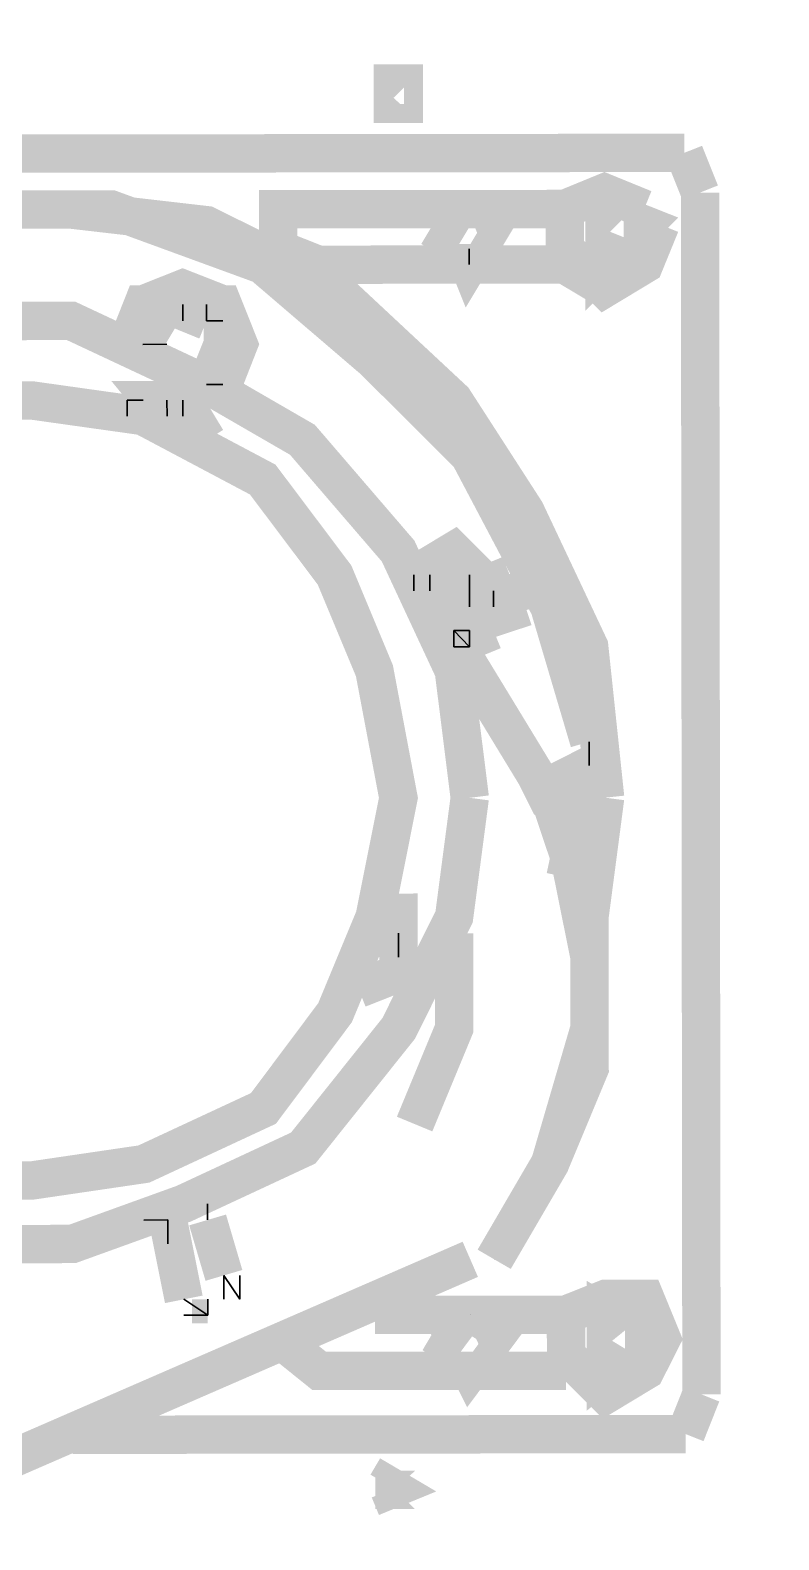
# Model space of a CAD drawing. Header units: feet. Extents: x -99009 to 3252343, y -11094690 to 9035152.
# Drawn here: x 2488464.3 to 2488593.7, y -1977620.9 to -1977359.9 of the extents above; entities that cross this region are included whole.
import ezdxf

# ---------------------------------------------------------------- set-up
doc = ezdxf.new("R2010")
doc.units = ezdxf.units.FT
doc.layers.add('1', color=1, linetype='Continuous')

# ---------------------------------------------------------------- blocks, each defined once
blk = doc.blocks.new('GRINDING MASTER')
at = {"linetype": 'ByBlock', "lineweight": -2, "transparency": 33554684}
for points in [[(1540477.09, -41166.5), (1540477.09, -41162.36), (1540479.82, -41162.36), (1540479.82, -41166.5), (1540477.09, -41166.5)], [(1540472.96, -41183.03), (1540472.96, -41178.9), (1540477.09, -41178.9), (1540477.09, -41183.03), (1540472.96, -41183.03)], [(1540515.62, -41211.89), (1540515.62, -41209.16), (1540519.76, -41209.16), (1540519.76, -41211.89), (1540515.62, -41211.89)], [(1540526.62, -41216.03), (1540526.62, -41211.89), (1540529.35, -41211.89), (1540529.35, -41216.03), (1540526.62, -41216.03)], [(1540522.49, -41222.89), (1540522.49, -41218.76), (1540522.49, -41218.76), (1540526.62, -41218.76), (1540526.62, -41222.89), (1540522.49, -41218.76), (1540522.49, -41218.76), (1540526.62, -41222.89), (1540522.49, -41222.89)], [(1540522.49, -41222.89), (1540522.49, -41218.76), (1540522.49, -41218.76), (1540526.62, -41218.76), (1540526.62, -41222.89), (1540522.49, -41218.76), (1540522.49, -41218.76), (1540526.62, -41222.89), (1540522.49, -41222.89)], [(1540522.49, -41222.89), (1540522.49, -41218.76), (1540522.49, -41218.76), (1540526.62, -41218.76), (1540526.62, -41222.89), (1540522.49, -41218.76), (1540522.49, -41218.76), (1540526.62, -41222.89), (1540522.49, -41222.89)], [(1540522.49, -41222.89), (1540522.49, -41218.76), (1540522.49, -41218.76), (1540526.62, -41218.76), (1540526.62, -41222.89), (1540522.49, -41218.76), (1540522.49, -41218.76), (1540526.62, -41222.89), (1540522.49, -41222.89)], [(1540522.49, -41222.89), (1540522.49, -41218.76), (1540522.49, -41218.76), (1540526.62, -41218.76), (1540526.62, -41222.89), (1540522.49, -41218.76), (1540522.49, -41218.76), (1540526.62, -41222.89), (1540522.49, -41222.89)], [(1540522.49, -41222.89), (1540522.49, -41218.76), (1540522.49, -41218.76), (1540526.62, -41218.76), (1540526.62, -41222.89), (1540522.49, -41218.76), (1540522.49, -41218.76), (1540526.62, -41222.89), (1540522.49, -41222.89)], [(1540522.49, -41222.89), (1540522.49, -41218.76), (1540526.62, -41222.89), (1540522.49, -41222.89)], [(1540526.62, -41222.89), (1540522.49, -41218.76), (1540526.62, -41218.76), (1540526.62, -41222.89)], [(1540522.49, -41222.89), (1540522.49, -41218.76), (1540526.62, -41218.76), (1540526.62, -41222.89), (1540522.49, -41222.89)], [(1540477.09, -41338.49), (1540477.09, -41334.35), (1540479.82, -41338.49), (1540477.09, -41338.49)], [(1540479.82, -41338.49), (1540477.09, -41334.35), (1540479.82, -41334.35), (1540479.82, -41338.49)]]:
    blk.add_hatch(color=256, dxfattribs=at).paths.add_polyline_path(points)
for points, const_width in [([(1540508.76, -41129.37), (1540515.62, -41129.37), (1540515.62, -41122.51), (1540508.76, -41122.51)], 3.28), ([(1540515.62, -41126.64), (1540508.76, -41126.64), (1540515.62, -41126.64)], 6.63), ([(1540327.1, -41136.23), (1540562.42, -41136.23)], 6.63), ([(1540565.15, -41143.1), (1540562.42, -41136.23)], 6.63), ([(1540558.29, -41148.64), (1540555.48, -41155.5), (1540548.62, -41159.63), (1540541.75, -41155.5), (1540541.75, -41145.91), (1540548.62, -41143.1), (1540555.48, -41145.91)], 6.63), ([(1540558.29, -41148.64), (1540555.48, -41155.5), (1540548.62, -41159.63), (1540541.75, -41152.77), (1540541.75, -41145.91), (1540548.62, -41143.1), (1540555.48, -41145.91)], 6.63), ([(1540565.15, -41143.1), (1540565.15, -41350.89)], 6.63), ([(1540340.9, -41251.83), (1540343.63, -41225.7), (1540350.5, -41202.3), (1540364.3, -41178.9), (1540383.57, -41162.36), (1540402.83, -41148.64), (1540430.29, -41145.91), (1540456.42, -41145.91), (1540479.82, -41148.64), (1540501.89, -41159.63), (1540522.49, -41178.9), (1540534.89, -41198.17), (1540545.89, -41221.57), (1540548.62, -41247.7)], 6.63), ([(1540545.89, -41238.02), (1540539.02, -41214.7), (1540525.22, -41188.49), (1540508.76, -41172.04), (1540489.49, -41155.5), (1540463.36, -41145.91), (1540439.96, -41145.91), (1540413.83, -41148.64), (1540390.43, -41162.36), (1540369.76, -41178.9), (1540353.3, -41198.17), (1540347.77, -41225.7), (1540343.63, -41247.7)], 6.63), ([(1540541.75, -41145.91), (1540499.09, -41145.91), (1540492.22, -41145.91), (1540492.22, -41152.77), (1540499.09, -41155.5), (1540541.75, -41155.5)], 6.63), ([(1540525.22, -41155.5), (1540529.35, -41148.64), (1540522.49, -41145.91), (1540518.35, -41152.77)], 3.28), ([(1540548.62, -41145.91), (1540548.62, -41155.5), (1540555.48, -41148.64), (1540548.62, -41145.91)], 6.63), ([(1540529.35, -41148.64), (1540525.22, -41155.5), (1540522.49, -41148.64), (1540529.35, -41148.64)], 6.63), ([(1540485.36, -41169.23), (1540482.63, -41176.17), (1540485.36, -41169.23), (1540482.63, -41162.36), (1540475.69, -41162.36), (1540468.82, -41162.36), (1540466.09, -41169.23), (1540468.82, -41162.36), (1540475.69, -41159.63), (1540482.63, -41162.36), (1540485.36, -41169.23)], 6.63), ([(1540472.96, -41162.36), (1540468.82, -41169.23)], 6.63), ([(1540468.82, -41172.04), (1540468.82, -41162.36)], 6.63), ([(1540472.96, -41162.36), (1540479.82, -41165.17)], 6.63), ([(1540364.3, -41242.16), (1540367.03, -41218.76), (1540380.76, -41198.17), (1540393.16, -41181.63), (1540413.83, -41172.04), (1540435.83, -41165.17), (1540456.42, -41165.17), (1540479.82, -41176.17), (1540496.36, -41185.76), (1540512.89, -41205.03), (1540522.49, -41225.7), (1540525.22, -41247.7)], 6.63), ([(1540482.63, -41172.04), (1540482.63, -41165.17)], 6.63), ([(1540482.63, -41169.23), (1540479.82, -41176.17)], 6.63), ([(1540512.89, -41247.7), (1540508.76, -41268.29), (1540501.89, -41284.82), (1540489.49, -41301.36), (1540468.82, -41310.95), (1540449.56, -41313.76), (1540430.29, -41313.76), (1540409.7, -41308.22), (1540393.16, -41294.5), (1540383.57, -41277.96), (1540376.63, -41254.56), (1540376.63, -41235.29), (1540383.57, -41214.7), (1540393.16, -41198.17), (1540409.7, -41185.76), (1540430.29, -41178.9), (1540449.56, -41178.9), (1540468.82, -41181.63), (1540489.49, -41192.63), (1540501.89, -41209.16), (1540508.76, -41225.7), (1540512.89, -41247.7)], 6.63), ([(1540463.36, -41178.9), (1540468.82, -41178.9), (1540475.69, -41178.9), (1540479.82, -41185.76), (1540475.69, -41178.9), (1540468.82, -41178.9), (1540463.36, -41178.9)], 6.63), ([(1540466.09, -41178.9), (1540472.96, -41178.9), (1540475.69, -41185.76)], 6.63), ([(1540529.35, -41211.89), (1540522.49, -41205.03), (1540515.62, -41209.16)], 6.63), ([(1540515.62, -41209.16), (1540522.49, -41205.03), (1540529.35, -41211.89)], 6.63), ([(1540515.62, -41209.16), (1540539.02, -41247.7), (1540545.89, -41268.29), (1540545.89, -41287.55), (1540539.02, -41310.95), (1540529.35, -41327.49)], 6.63), ([(1540518.35, -41214.7), (1540532.16, -41209.16)], 6.63), ([(1540525.22, -41209.16), (1540518.35, -41209.16)], 6.63), ([(1540518.35, -41209.16), (1540525.22, -41209.16)], 6.63), ([(1540534.89, -41211.89), (1540518.35, -41214.7)], 6.63), ([(1540534.89, -41214.7), (1540522.49, -41218.76)], 6.63), ([(1540522.49, -41221.57), (1540529.35, -41218.76)], 6.63), ([(1540545.89, -41242.16), (1540534.89, -41247.7)], 6.63), ([(1540545.89, -41242.16), (1540541.75, -41261.42)], 6.63), ([(1540525.22, -41247.7), (1540522.49, -41268.29), (1540512.89, -41287.55), (1540496.36, -41308.22), (1540475.69, -41317.82), (1540456.42, -41324.76), (1540430.29, -41324.76), (1540409.7, -41317.82), (1540390.43, -41308.22)], 6.63), ([(1540548.62, -41247.7), (1540545.89, -41268.29)], 6.63), ([(1540529.35, -41327.49), (1540539.02, -41310.95), (1540545.89, -41294.5), (1540545.89, -41275.23), (1540541.75, -41254.56)], 6.63), ([(1540529.35, -41327.49), (1540539.02, -41310.95), (1540545.89, -41294.5), (1540545.89, -41275.23), (1540541.75, -41254.56)], 6.63), ([(1540512.89, -41271.1), (1540512.89, -41264.23), (1540512.89, -41271.1), (1540512.89, -41277.96), (1540505.95, -41280.69), (1540512.89, -41277.96), (1540512.89, -41271.1)], 6.63), ([(1540508.76, -41268.29), (1540508.76, -41275.23)], 6.63), ([(1540515.62, -41304.09), (1540522.49, -41287.55), (1540522.49, -41271.1)], 6.63), ([(1540525.22, -41327.49), (1540442.69, -41363.29), (1540423.43, -41357.75), (1540402.83, -41350.89), (1540386.3, -41334.35), (1540380.76, -41313.76)], 6.63), ([(1540475.69, -41334.35), (1540472.96, -41320.63)], 6.63), ([(1540479.82, -41320.63), (1540482.63, -41330.22)], 6.63), ([(1540558.29, -41341.22), (1540555.48, -41346.76), (1540548.62, -41350.89), (1540541.75, -41344.03), (1540541.75, -41337.08), (1540548.62, -41334.35), (1540555.48, -41334.35), (1540558.29, -41341.22)], 6.63), ([(1540558.29, -41341.22), (1540555.48, -41346.76), (1540548.62, -41350.89), (1540541.75, -41344.03), (1540541.75, -41337.08), (1540548.62, -41334.35), (1540555.48, -41334.35), (1540558.29, -41341.22)], 6.63), ([(1540508.76, -41337.08), (1540541.75, -41337.08)], 6.63), ([(1540525.22, -41346.76), (1540529.35, -41341.22), (1540522.49, -41337.08), (1540518.35, -41344.03)], 3.28), ([(1540548.62, -41337.08), (1540548.62, -41346.76), (1540555.48, -41341.22), (1540548.62, -41337.08)], 6.63), ([(1540541.75, -41346.76), (1540499.09, -41346.76), (1540492.22, -41341.22)], 6.63), ([(1540529.35, -41341.22), (1540525.22, -41346.76), (1540522.49, -41341.22), (1540529.35, -41341.22)], 6.63), ([(1540562.42, -41357.75), (1540565.15, -41350.89)], 6.63), ([(1540562.42, -41357.75), (1540456.42, -41357.75)], 6.63), ([(1540508.76, -41370.16), (1540515.62, -41367.35), (1540508.76, -41363.29)], 3.28), ([(1540515.62, -41367.35), (1540508.76, -41367.35), (1540515.62, -41367.35)], 6.63)]:
    blk.add_lwpolyline(points, dxfattribs=dict(at, const_width=const_width))
for points in [[(1540525.22, -41152.77), (1540525.22, -41155.5)], [(1540525.22, -41155.5), (1540525.22, -41152.77)], [(1540525.22, -41155.5), (1540525.22, -41152.77)], [(1540525.22, -41152.77), (1540525.22, -41155.5)], [(1540475.69, -41162.36), (1540475.69, -41165.17)], [(1540475.69, -41165.17), (1540475.69, -41162.36)], [(1540479.82, -41162.36), (1540479.82, -41165.17)], [(1540479.82, -41165.17), (1540479.82, -41162.36)], [(1540479.82, -41165.17), (1540479.82, -41162.36)], [(1540479.82, -41162.36), (1540479.82, -41165.17)], [(1540479.82, -41162.36), (1540479.82, -41165.17)], [(1540479.82, -41165.17), (1540479.82, -41162.36)], [(1540479.82, -41165.17), (1540482.63, -41165.17)], [(1540482.63, -41165.17), (1540479.82, -41165.17)], [(1540482.63, -41165.17), (1540479.82, -41165.17)], [(1540479.82, -41165.17), (1540482.63, -41165.17)], [(1540468.82, -41169.23), (1540472.96, -41169.23)], [(1540472.96, -41169.23), (1540468.82, -41169.23)], [(1540472.96, -41169.23), (1540468.82, -41169.23)], [(1540468.82, -41169.23), (1540472.96, -41169.23)], [(1540479.82, -41176.17), (1540482.63, -41176.17)], [(1540482.63, -41176.17), (1540479.82, -41176.17)], [(1540482.63, -41176.17), (1540479.82, -41176.17)], [(1540479.82, -41176.17), (1540482.63, -41176.17)], [(1540466.09, -41178.9), (1540466.09, -41181.63)], [(1540466.09, -41181.63), (1540466.09, -41178.9)], [(1540466.09, -41181.63), (1540466.09, -41178.9)], [(1540466.09, -41178.9), (1540466.09, -41181.63)], [(1540466.09, -41178.9), (1540468.82, -41178.9)], [(1540468.82, -41178.9), (1540466.09, -41178.9)], [(1540468.82, -41178.9), (1540466.09, -41178.9)], [(1540466.09, -41178.9), (1540468.82, -41178.9)], [(1540468.82, -41178.9), (1540468.82, -41178.9)], [(1540468.82, -41178.9), (1540468.82, -41178.9)], [(1540468.82, -41178.9), (1540468.82, -41178.9)], [(1540468.82, -41178.9), (1540468.82, -41178.9)], [(1540472.96, -41178.9), (1540472.96, -41181.63)], [(1540472.96, -41181.63), (1540472.96, -41178.9)], [(1540475.69, -41178.9), (1540475.69, -41181.63)], [(1540475.69, -41181.63), (1540475.69, -41178.9)], [(1540515.62, -41209.16), (1540515.62, -41211.89)], [(1540515.62, -41211.89), (1540515.62, -41209.16)], [(1540518.35, -41209.16), (1540518.35, -41211.89)], [(1540518.35, -41211.89), (1540518.35, -41209.16)], [(1540518.35, -41211.89), (1540518.35, -41209.16)], [(1540518.35, -41209.16), (1540518.35, -41211.89)], [(1540518.35, -41209.16), (1540518.35, -41211.89)], [(1540518.35, -41211.89), (1540518.35, -41209.16)], [(1540525.22, -41209.16), (1540525.22, -41211.89)], [(1540525.22, -41211.89), (1540525.22, -41209.16)], [(1540525.22, -41211.89), (1540525.22, -41209.16)], [(1540525.22, -41209.16), (1540525.22, -41211.89)], [(1540525.22, -41211.89), (1540525.22, -41214.7)], [(1540525.22, -41214.7), (1540525.22, -41211.89)], [(1540525.22, -41211.89), (1540525.22, -41211.89)], [(1540525.22, -41211.89), (1540525.22, -41211.89)], [(1540525.22, -41211.89), (1540525.22, -41211.89)], [(1540525.22, -41211.89), (1540525.22, -41211.89)], [(1540529.35, -41211.89), (1540529.35, -41214.7)], [(1540529.35, -41214.7), (1540529.35, -41211.89)], [(1540525.22, -41221.57), (1540522.49, -41218.76)], [(1540522.49, -41218.76), (1540525.22, -41221.57)], [(1540522.49, -41218.76), (1540522.49, -41221.57)], [(1540522.49, -41221.57), (1540522.49, -41218.76)], [(1540525.22, -41221.57), (1540522.49, -41218.76)], [(1540522.49, -41218.76), (1540525.22, -41221.57)], [(1540522.49, -41218.76), (1540525.22, -41218.76)], [(1540525.22, -41218.76), (1540522.49, -41218.76)], [(1540525.22, -41221.57), (1540522.49, -41218.76)], [(1540522.49, -41218.76), (1540525.22, -41221.57)], [(1540522.49, -41218.76), (1540522.49, -41221.57)], [(1540522.49, -41221.57), (1540522.49, -41218.76)], [(1540525.22, -41221.57), (1540522.49, -41218.76)], [(1540522.49, -41218.76), (1540525.22, -41221.57)], [(1540522.49, -41218.76), (1540525.22, -41218.76)], [(1540525.22, -41218.76), (1540522.49, -41218.76)], [(1540525.22, -41221.57), (1540522.49, -41218.76)], [(1540522.49, -41218.76), (1540525.22, -41221.57)], [(1540522.49, -41218.76), (1540522.49, -41221.57)], [(1540522.49, -41221.57), (1540522.49, -41218.76)], [(1540525.22, -41221.57), (1540522.49, -41218.76)], [(1540522.49, -41218.76), (1540525.22, -41221.57)], [(1540522.49, -41218.76), (1540525.22, -41218.76)], [(1540525.22, -41218.76), (1540522.49, -41218.76)], [(1540525.22, -41221.57), (1540522.49, -41218.76)], [(1540522.49, -41218.76), (1540525.22, -41221.57)], [(1540522.49, -41218.76), (1540522.49, -41221.57)], [(1540522.49, -41221.57), (1540522.49, -41218.76)], [(1540525.22, -41221.57), (1540522.49, -41218.76)], [(1540522.49, -41218.76), (1540525.22, -41221.57)], [(1540522.49, -41218.76), (1540525.22, -41218.76)], [(1540525.22, -41218.76), (1540522.49, -41218.76)], [(1540525.22, -41221.57), (1540522.49, -41218.76)], [(1540522.49, -41218.76), (1540525.22, -41221.57)], [(1540522.49, -41218.76), (1540522.49, -41221.57)], [(1540522.49, -41221.57), (1540522.49, -41218.76)], [(1540525.22, -41221.57), (1540522.49, -41218.76)], [(1540522.49, -41218.76), (1540525.22, -41221.57)], [(1540522.49, -41218.76), (1540525.22, -41218.76)], [(1540525.22, -41218.76), (1540522.49, -41218.76)], [(1540525.22, -41221.57), (1540522.49, -41218.76)], [(1540522.49, -41218.76), (1540525.22, -41221.57)], [(1540522.49, -41218.76), (1540522.49, -41221.57)], [(1540522.49, -41221.57), (1540522.49, -41218.76)], [(1540525.22, -41221.57), (1540522.49, -41218.76)], [(1540522.49, -41218.76), (1540525.22, -41221.57)], [(1540522.49, -41218.76), (1540525.22, -41218.76)], [(1540525.22, -41218.76), (1540522.49, -41218.76)], [(1540522.49, -41218.76), (1540522.49, -41218.76)], [(1540522.49, -41218.76), (1540522.49, -41218.76)], [(1540522.49, -41218.76), (1540522.49, -41218.76)], [(1540522.49, -41218.76), (1540522.49, -41218.76)], [(1540522.49, -41218.76), (1540525.22, -41221.57)], [(1540525.22, -41221.57), (1540522.49, -41218.76)], [(1540522.49, -41218.76), (1540525.22, -41221.57)], [(1540525.22, -41221.57), (1540522.49, -41218.76)], [(1540525.22, -41218.76), (1540522.49, -41218.76)], [(1540522.49, -41218.76), (1540525.22, -41218.76)], [(1540522.49, -41218.76), (1540525.22, -41221.57)], [(1540525.22, -41221.57), (1540522.49, -41218.76)], [(1540522.49, -41218.76), (1540522.49, -41221.57)], [(1540522.49, -41221.57), (1540522.49, -41218.76)], [(1540525.22, -41218.76), (1540525.22, -41221.57)], [(1540525.22, -41221.57), (1540525.22, -41218.76)], [(1540525.22, -41218.76), (1540525.22, -41221.57)], [(1540525.22, -41221.57), (1540525.22, -41218.76)], [(1540525.22, -41218.76), (1540525.22, -41221.57)], [(1540525.22, -41221.57), (1540525.22, -41218.76)], [(1540525.22, -41218.76), (1540525.22, -41221.57)], [(1540525.22, -41221.57), (1540525.22, -41218.76)], [(1540525.22, -41218.76), (1540525.22, -41221.57)], [(1540525.22, -41221.57), (1540525.22, -41218.76)], [(1540525.22, -41218.76), (1540525.22, -41221.57)], [(1540525.22, -41221.57), (1540525.22, -41218.76)], [(1540525.22, -41221.57), (1540525.22, -41218.76)], [(1540525.22, -41218.76), (1540525.22, -41221.57)], [(1540525.22, -41218.76), (1540525.22, -41221.57)], [(1540525.22, -41221.57), (1540525.22, -41218.76)], [(1540522.49, -41221.57), (1540525.22, -41221.57)], [(1540525.22, -41221.57), (1540522.49, -41221.57)], [(1540522.49, -41221.57), (1540525.22, -41221.57)], [(1540525.22, -41221.57), (1540522.49, -41221.57)], [(1540522.49, -41221.57), (1540525.22, -41221.57)], [(1540525.22, -41221.57), (1540522.49, -41221.57)], [(1540522.49, -41221.57), (1540525.22, -41221.57)], [(1540525.22, -41221.57), (1540522.49, -41221.57)], [(1540522.49, -41221.57), (1540525.22, -41221.57)], [(1540525.22, -41221.57), (1540522.49, -41221.57)], [(1540522.49, -41221.57), (1540525.22, -41221.57)], [(1540525.22, -41221.57), (1540522.49, -41221.57)], [(1540522.49, -41221.57), (1540525.22, -41221.57)], [(1540525.22, -41221.57), (1540522.49, -41221.57)], [(1540525.22, -41221.57), (1540522.49, -41221.57)], [(1540522.49, -41221.57), (1540525.22, -41221.57)], [(1540522.49, -41221.57), (1540525.22, -41221.57)], [(1540525.22, -41221.57), (1540522.49, -41221.57)], [(1540525.22, -41221.57), (1540522.49, -41221.57)], [(1540522.49, -41221.57), (1540525.22, -41221.57)], [(1540522.49, -41221.57), (1540525.22, -41221.57)], [(1540525.22, -41221.57), (1540522.49, -41221.57)], [(1540525.22, -41221.57), (1540522.49, -41221.57)], [(1540522.49, -41221.57), (1540525.22, -41221.57)], [(1540522.49, -41221.57), (1540525.22, -41221.57)], [(1540525.22, -41221.57), (1540522.49, -41221.57)], [(1540525.22, -41221.57), (1540522.49, -41221.57)], [(1540522.49, -41221.57), (1540525.22, -41221.57)], [(1540522.49, -41221.57), (1540525.22, -41221.57)], [(1540525.22, -41221.57), (1540522.49, -41221.57)], [(1540525.22, -41221.57), (1540522.49, -41221.57)], [(1540522.49, -41221.57), (1540525.22, -41221.57)], [(1540522.49, -41221.57), (1540525.22, -41221.57)], [(1540525.22, -41221.57), (1540522.49, -41221.57)], [(1540525.22, -41221.57), (1540522.49, -41221.57)], [(1540522.49, -41221.57), (1540525.22, -41221.57)], [(1540525.22, -41221.57), (1540525.22, -41221.57)], [(1540525.22, -41221.57), (1540525.22, -41221.57)], [(1540525.22, -41221.57), (1540525.22, -41221.57)], [(1540525.22, -41221.57), (1540525.22, -41221.57)], [(1540525.22, -41221.57), (1540525.22, -41221.57)], [(1540525.22, -41221.57), (1540525.22, -41221.57)], [(1540545.89, -41238.02), (1540545.89, -41242.16)], [(1540545.89, -41242.16), (1540545.89, -41238.02)], [(1540545.89, -41242.16), (1540545.89, -41238.02)], [(1540545.89, -41238.02), (1540545.89, -41242.16)], [(1540545.89, -41242.16), (1540545.89, -41242.16)], [(1540545.89, -41242.16), (1540545.89, -41242.16)], [(1540545.89, -41242.16), (1540545.89, -41242.16)], [(1540545.89, -41242.16), (1540545.89, -41242.16)], [(1540545.89, -41242.16), (1540545.89, -41242.16)], [(1540545.89, -41242.16), (1540545.89, -41242.16)], [(1540545.89, -41242.16), (1540545.89, -41242.16)], [(1540545.89, -41242.16), (1540545.89, -41242.16)], [(1540545.89, -41242.16), (1540545.89, -41242.16)], [(1540545.89, -41242.16), (1540545.89, -41242.16)], [(1540545.89, -41242.16), (1540545.89, -41242.16)], [(1540545.89, -41242.16), (1540545.89, -41242.16)], [(1540545.89, -41242.16), (1540545.89, -41242.16)], [(1540545.89, -41242.16), (1540545.89, -41242.16)], [(1540545.89, -41242.16), (1540545.89, -41242.16)], [(1540545.89, -41242.16), (1540545.89, -41242.16)], [(1540545.89, -41242.16), (1540545.89, -41242.16)], [(1540545.89, -41242.16), (1540545.89, -41242.16)], [(1540545.89, -41242.16), (1540545.89, -41242.16)], [(1540545.89, -41242.16), (1540545.89, -41242.16)], [(1540545.89, -41242.16), (1540545.89, -41242.16)], [(1540545.89, -41242.16), (1540545.89, -41242.16)], [(1540545.89, -41242.16), (1540545.89, -41242.16)], [(1540545.89, -41242.16), (1540545.89, -41242.16)], [(1540545.89, -41242.16), (1540545.89, -41242.16)], [(1540545.89, -41242.16), (1540545.89, -41242.16)], [(1540545.89, -41242.16), (1540545.89, -41242.16)], [(1540545.89, -41242.16), (1540545.89, -41242.16)], [(1540545.89, -41242.16), (1540545.89, -41242.16)], [(1540545.89, -41242.16), (1540545.89, -41242.16)], [(1540545.89, -41242.16), (1540545.89, -41242.16)], [(1540545.89, -41242.16), (1540545.89, -41242.16)], [(1540545.89, -41242.16), (1540545.89, -41242.16)], [(1540545.89, -41242.16), (1540545.89, -41242.16)], [(1540545.89, -41242.16), (1540545.89, -41242.16)], [(1540545.89, -41242.16), (1540545.89, -41242.16)], [(1540545.89, -41242.16), (1540545.89, -41242.16)], [(1540545.89, -41242.16), (1540545.89, -41242.16)], [(1540545.89, -41242.16), (1540545.89, -41242.16)], [(1540545.89, -41242.16), (1540545.89, -41242.16)], [(1540512.89, -41271.1), (1540512.89, -41275.23)], [(1540512.89, -41275.23), (1540512.89, -41271.1)], [(1540512.89, -41275.23), (1540512.89, -41271.1)], [(1540512.89, -41271.1), (1540512.89, -41275.23)], [(1540512.89, -41271.1), (1540512.89, -41271.1)], [(1540512.89, -41271.1), (1540512.89, -41271.1)], [(1540512.89, -41271.1), (1540512.89, -41271.1)], [(1540512.89, -41271.1), (1540512.89, -41271.1)], [(1540512.89, -41271.1), (1540512.89, -41271.1)], [(1540512.89, -41271.1), (1540512.89, -41271.1)], [(1540512.89, -41271.1), (1540512.89, -41271.1)], [(1540512.89, -41271.1), (1540512.89, -41271.1)], [(1540479.82, -41317.82), (1540479.82, -41320.63)], [(1540479.82, -41320.63), (1540479.82, -41317.82)], [(1540479.82, -41320.63), (1540479.82, -41317.82)], [(1540479.82, -41317.82), (1540479.82, -41320.63)], [(1540468.82, -41320.63), (1540472.96, -41320.63)], [(1540472.96, -41320.63), (1540468.82, -41320.63)], [(1540472.96, -41320.63), (1540468.82, -41320.63)], [(1540468.82, -41320.63), (1540472.96, -41320.63)], [(1540468.82, -41320.63), (1540472.96, -41320.63)], [(1540472.96, -41320.63), (1540468.82, -41320.63)], [(1540472.96, -41320.63), (1540468.82, -41320.63)], [(1540468.82, -41320.63), (1540472.96, -41320.63)], [(1540468.82, -41320.63), (1540472.96, -41320.63)], [(1540472.96, -41320.63), (1540468.82, -41320.63)], [(1540472.96, -41320.63), (1540468.82, -41320.63)], [(1540468.82, -41320.63), (1540472.96, -41320.63)], [(1540468.82, -41320.63), (1540472.96, -41320.63)], [(1540472.96, -41320.63), (1540468.82, -41320.63)], [(1540472.96, -41320.63), (1540468.82, -41320.63)], [(1540468.82, -41320.63), (1540472.96, -41320.63)], [(1540468.82, -41320.63), (1540472.96, -41320.63)], [(1540472.96, -41320.63), (1540468.82, -41320.63)], [(1540472.96, -41320.63), (1540468.82, -41320.63)], [(1540468.82, -41320.63), (1540472.96, -41320.63)], [(1540468.82, -41320.63), (1540472.96, -41320.63)], [(1540472.96, -41320.63), (1540468.82, -41320.63)], [(1540472.96, -41320.63), (1540472.96, -41324.76)], [(1540472.96, -41324.76), (1540472.96, -41320.63)], [(1540472.96, -41324.76), (1540472.96, -41320.63)], [(1540472.96, -41320.63), (1540472.96, -41324.76)], [(1540472.96, -41320.63), (1540472.96, -41324.76)], [(1540472.96, -41324.76), (1540472.96, -41320.63)], [(1540472.96, -41324.76), (1540472.96, -41320.63)], [(1540472.96, -41320.63), (1540472.96, -41324.76)], [(1540472.96, -41320.63), (1540472.96, -41324.76)], [(1540472.96, -41324.76), (1540472.96, -41320.63)], [(1540472.96, -41324.76), (1540472.96, -41320.63)], [(1540472.96, -41320.63), (1540472.96, -41324.76)], [(1540472.96, -41320.63), (1540472.96, -41324.76)], [(1540472.96, -41324.76), (1540472.96, -41320.63)], [(1540472.96, -41324.76), (1540472.96, -41320.63)], [(1540472.96, -41320.63), (1540472.96, -41324.76)], [(1540472.96, -41320.63), (1540472.96, -41324.76)], [(1540472.96, -41324.76), (1540472.96, -41320.63)], [(1540472.96, -41324.76), (1540472.96, -41320.63)], [(1540472.96, -41320.63), (1540472.96, -41324.76)], [(1540472.96, -41320.63), (1540472.96, -41320.63)], [(1540472.96, -41320.63), (1540472.96, -41320.63)], [(1540472.96, -41320.63), (1540472.96, -41320.63)], [(1540472.96, -41320.63), (1540472.96, -41320.63)], [(1540472.96, -41320.63), (1540472.96, -41320.63)], [(1540472.96, -41320.63), (1540472.96, -41320.63)], [(1540472.96, -41320.63), (1540472.96, -41320.63)], [(1540472.96, -41320.63), (1540472.96, -41320.63)], [(1540472.96, -41320.63), (1540472.96, -41320.63)], [(1540472.96, -41320.63), (1540472.96, -41320.63)], [(1540472.96, -41320.63), (1540472.96, -41320.63)], [(1540472.96, -41320.63), (1540472.96, -41320.63)], [(1540472.96, -41320.63), (1540472.96, -41320.63)], [(1540472.96, -41320.63), (1540472.96, -41320.63)], [(1540472.96, -41320.63), (1540472.96, -41320.63)], [(1540472.96, -41320.63), (1540472.96, -41320.63)], [(1540472.96, -41320.63), (1540472.96, -41320.63)], [(1540472.96, -41320.63), (1540472.96, -41320.63)], [(1540472.96, -41324.76), (1540472.96, -41324.76)], [(1540472.96, -41324.76), (1540472.96, -41324.76)], [(1540472.96, -41324.76), (1540472.96, -41324.76)], [(1540472.96, -41324.76), (1540472.96, -41324.76)], [(1540472.96, -41324.76), (1540472.96, -41324.76)], [(1540472.96, -41324.76), (1540472.96, -41324.76)], [(1540472.96, -41324.76), (1540472.96, -41324.76)], [(1540472.96, -41324.76), (1540472.96, -41324.76)], [(1540529.35, -41327.49), (1540529.35, -41327.49)], [(1540529.35, -41327.49), (1540529.35, -41327.49)], [(1540529.35, -41327.49), (1540529.35, -41327.49)], [(1540529.35, -41327.49), (1540529.35, -41327.49)], [(1540529.35, -41327.49), (1540529.35, -41327.49)], [(1540529.35, -41327.49), (1540529.35, -41327.49)], [(1540529.35, -41327.49), (1540529.35, -41327.49)], [(1540529.35, -41327.49), (1540529.35, -41327.49)], [(1540485.36, -41334.35), (1540482.63, -41330.22)], [(1540482.63, -41330.22), (1540485.36, -41334.35)], [(1540482.63, -41330.22), (1540482.63, -41334.35)], [(1540482.63, -41334.35), (1540482.63, -41330.22)], [(1540485.36, -41334.35), (1540482.63, -41330.22)], [(1540482.63, -41330.22), (1540485.36, -41334.35)], [(1540485.36, -41330.22), (1540485.36, -41334.35)], [(1540485.36, -41334.35), (1540485.36, -41330.22)], [(1540479.82, -41337.08), (1540475.69, -41334.35)], [(1540475.69, -41334.35), (1540479.82, -41337.08)], [(1540475.69, -41334.35), (1540479.82, -41337.08)], [(1540479.82, -41337.08), (1540475.69, -41334.35)], [(1540479.82, -41334.35), (1540479.82, -41337.08)], [(1540479.82, -41337.08), (1540479.82, -41334.35)], [(1540479.82, -41337.08), (1540479.82, -41334.35)], [(1540479.82, -41334.35), (1540479.82, -41337.08)], [(1540485.36, -41334.35), (1540485.36, -41334.35)], [(1540485.36, -41334.35), (1540485.36, -41334.35)], [(1540485.36, -41334.35), (1540485.36, -41334.35)], [(1540485.36, -41334.35), (1540485.36, -41334.35)], [(1540475.69, -41337.08), (1540479.82, -41337.08)], [(1540479.82, -41337.08), (1540475.69, -41337.08)], [(1540479.82, -41337.08), (1540475.69, -41337.08)], [(1540475.69, -41337.08), (1540479.82, -41337.08)], [(1540525.22, -41337.08), (1540525.22, -41337.08)], [(1540525.22, -41337.08), (1540525.22, -41337.08)], [(1540525.22, -41337.08), (1540525.22, -41337.08)], [(1540525.22, -41337.08), (1540525.22, -41337.08)]]:
    blk.add_lwpolyline(points, dxfattribs=at)

msp = doc.modelspace()

# ---------------------------------------------------------------- linework, layer by layer
at = {"layer": '1'}
msp.add_arc((2520410.24778, -1978395.99612), 100000, 84.1346387202, 194.3871675539, dxfattribs=at)

# ---------------------------------------------------------------- block references
at = {"transparency": 33554684, "rotation": 0.06505171407317947}
msp.add_blockref('GRINDING MASTER', (947969.19485, -1937994.01305), dxfattribs=at)

doc.saveas('drawing.dxf')
